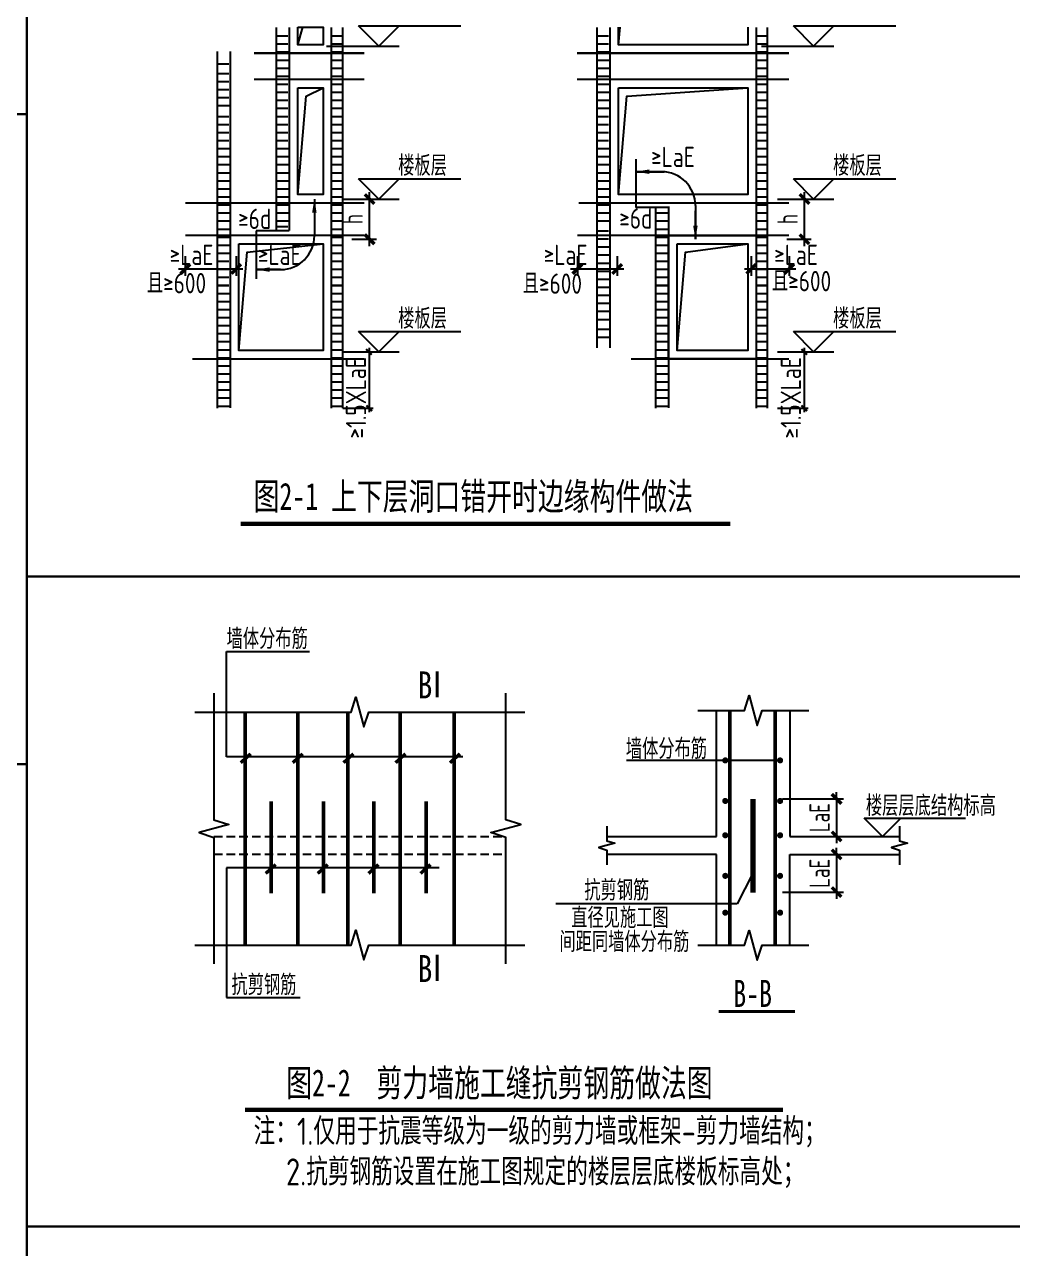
# Model space of a CAD drawing. Extents: x 698102 to 803227, y -138366 to 57555.
# Drawn here: x 715386 to 729981, y -108891 to -90818 of the extents above; entities that cross this region are included whole.
import ezdxf
from ezdxf.enums import TextEntityAlignment as Align

# ---------------------------------------------------------------- set-up
doc = ezdxf.new("R2010")
doc.units = 0
doc.header["$LTSCALE"] = 500
doc.linetypes.add('DASHED', pattern=[0.75, 0.5, -0.25])
doc.layers.get('0').update_dxf_attribs({"linetype": 'CONTINUOUS'})
doc.layers.get('Defpoints').update_dxf_attribs({"color": 1, "linetype": 'CONTINUOUS'})
for name, color, linetype in [('DIM', 83, 'CONTINUOUS'), ('HOLE_PM', 183, 'CONTINUOUS'), ('REINL', 12, 'CONTINUOUS'), ('TAB', 132, 'CONTINUOUS'), ('TEXT', 7, 'CONTINUOUS'), ('THICK', 6, 'CONTINUOUS'), ('WALL_DE', 25, 'CONTINUOUS')]:
    doc.layers.add(name, color=color, linetype=linetype)
doc.styles.add('TSSD_Dimension', font='Tssdeng.shx', dxfattribs={"width": 0.7, "bigfont": 'hztxt.shx'})
doc.styles.add('TSSD_Norm', font='tssdeng.shx', dxfattribs={"width": 0.8, "bigfont": 'hztxt.shx'})
doc.styles.add('黑体', font='simhei.ttf')
doc.dimstyles.new('TSSD_100_100', dxfattribs={"dimtxt": 300, "dimasz": 100, "dimexe": 100, "dimexo": 250, "dimgap": 100, "dimtad": 1, "dimdec": 0, "dimzin": 0, "dimdsep": 46, "dimtxsty": 'TSSD_Dimension', "dimblk": 'ARCHTICK', "dimcen": 0, "dimdle": 100, "dimclrt": 7, "dimadec": 0, "dimazin": 0, "dimtfac": 1, "dimtdec": 0, "dimtix": 1, "dimtmove": 2, "dimatfit": 3, "dimfxl": 800, "dimfxlon": 1, "dimtolj": 1, "dimtzin": 0, "dimarcsym": 0})

# ---------------------------------------------------------------- blocks, each defined once
blk = doc.blocks.new('_ArchTick')
at = {"color": 0, "linetype": 'ByBlock', "const_width": 0.5}
blk.add_lwpolyline([(-0.707, -0.707), (0.707, 0.707)], dxfattribs=at)
blk = doc.blocks.new('*D111')
at = {"layer": 'Defpoints', "color": 0, "transparency": 16777216}
for p in [(726141, -102253), (726690, -102806), (727382, -102806)]:
    blk.add_point(p, dxfattribs=at)
at = {"layer": 'DIM', "color": 0, "lineweight": -2, "transparency": 16777216}
for p, q in [((726582, -102253), (727482, -102253)), ((727382, -102253), (727382, -102153)), ((727382, -102253), (727382, -102806)), ((726940, -102806), (727482, -102806)), ((727382, -102806), (727382, -102906))]:
    blk.add_line(p, q, dxfattribs=at)
at = {"layer": 'DIM', "color": 0, "lineweight": -2, "transparency": 16777216, "xscale": 100, "yscale": 100, "zscale": 100}
for p, rotation in [((727382, -102253), 270), ((727382, -102806), 90)]:
    blk.add_blockref('_ArchTick', p, dxfattribs=dict(at, rotation=rotation))
at = {"layer": 'DIM', "color": 7, "transparency": 16777216, "insert": (727132, -102529), "char_height": 300, "attachment_point": 5, "rotation": 90, "style": 'TSSD_Dimension'}
blk.add_mtext('\\A1;LaE', dxfattribs=at)
blk = doc.blocks.new('*D112')
at = {"layer": 'Defpoints', "color": 0, "transparency": 16777216}
for p in [(726690, -103073), (726141, -103629), (727382, -103629)]:
    blk.add_point(p, dxfattribs=at)
at = {"layer": 'DIM', "color": 0, "lineweight": -2, "transparency": 16777216}
for p, q in [((727382, -103073), (727382, -102973)), ((726940, -103073), (727482, -103073)), ((727382, -103073), (727382, -103629)), ((726582, -103629), (727482, -103629)), ((727382, -103629), (727382, -103729))]:
    blk.add_line(p, q, dxfattribs=at)
at = {"layer": 'DIM', "color": 0, "lineweight": -2, "transparency": 16777216, "xscale": 100, "yscale": 100, "zscale": 100}
for p, rotation in [((727382, -103073), 270), ((727382, -103629), 90)]:
    blk.add_blockref('_ArchTick', p, dxfattribs=dict(at, rotation=rotation))
at = {"layer": 'DIM', "color": 7, "transparency": 16777216, "insert": (727132, -103351), "char_height": 300, "attachment_point": 5, "rotation": 90, "style": 'TSSD_Dimension'}
blk.add_mtext('\\A1;LaE', dxfattribs=at)
blk = doc.blocks.new('*D113')
at = {"layer": 'Defpoints', "color": 0, "transparency": 16777216}
for p in [(726398, -93395), (726908, -93395), (726398, -93989)]:
    blk.add_point(p, dxfattribs=at)
at = {"layer": 'DIM', "color": 0, "lineweight": -2, "transparency": 16777216}
for p, q in [((726648, -93395), (727008, -93395)), ((726908, -94089), (726908, -93295)), ((726648, -93989), (727008, -93989))]:
    blk.add_line(p, q, dxfattribs=at)
at = {"layer": 'DIM', "color": 0, "lineweight": -2, "transparency": 16777216, "xscale": 100, "yscale": 100, "zscale": 100}
for p, rotation in [((726908, -93395), 90), ((726908, -93989), 270)]:
    blk.add_blockref('_ArchTick', p, dxfattribs=dict(at, rotation=rotation))
at = {"layer": 'DIM', "color": 7, "transparency": 16777216, "insert": (726658, -93692), "char_height": 300, "attachment_point": 5, "rotation": 90, "style": 'TSSD_Dimension'}
blk.add_mtext('\\A1;h', dxfattribs=at)
blk = doc.blocks.new('*D114')
at = {"layer": 'Defpoints', "color": 0, "transparency": 16777216}
for p in [(719974, -93395), (720484, -93395), (719974, -93989)]:
    blk.add_point(p, dxfattribs=at)
at = {"layer": 'DIM', "color": 0, "lineweight": -2, "transparency": 16777216}
for p, q in [((720224, -93395), (720584, -93395)), ((720484, -94089), (720484, -93295)), ((720224, -93989), (720584, -93989))]:
    blk.add_line(p, q, dxfattribs=at)
at = {"layer": 'DIM', "color": 0, "lineweight": -2, "transparency": 16777216, "xscale": 100, "yscale": 100, "zscale": 100}
for p, rotation in [((720484, -93395), 90), ((720484, -93989), 270)]:
    blk.add_blockref('_ArchTick', p, dxfattribs=dict(at, rotation=rotation))
at = {"layer": 'DIM', "color": 7, "transparency": 16777216, "insert": (720234, -93692), "char_height": 300, "attachment_point": 5, "rotation": 90, "style": 'TSSD_Dimension'}
blk.add_mtext('\\A1;h', dxfattribs=at)
blk = doc.blocks.new('*D175')
at = {"layer": 'Defpoints', "color": 0, "transparency": 16777216}
for p in [(717762, -93989), (718514, -93989), (718514, -94428)]:
    blk.add_point(p, dxfattribs=at)
at = {"layer": 'DIM', "color": 0, "lineweight": -2, "transparency": 16777216}
for p, q in [((717762, -94239), (717762, -94528)), ((718514, -94239), (718514, -94528)), ((717662, -94428), (718614, -94428))]:
    blk.add_line(p, q, dxfattribs=at)
at = {"layer": 'DIM', "color": 0, "lineweight": -2, "transparency": 16777216, "xscale": 100, "yscale": 100, "zscale": 100, "rotation": 180}
blk.add_blockref('_ArchTick', (717762, -94428), dxfattribs=at)
at = {"layer": 'DIM', "color": 0, "lineweight": -2, "transparency": 16777216, "xscale": 100, "yscale": 100, "zscale": 100}
blk.add_blockref('_ArchTick', (718514, -94428), dxfattribs=at)
blk = doc.blocks.new('*D176')
at = {"layer": 'Defpoints', "color": 0, "transparency": 16777216}
for p in [(723553, -93989), (724140, -93989), (724140, -94428)]:
    blk.add_point(p, dxfattribs=at)
at = {"layer": 'DIM', "color": 0, "lineweight": -2, "transparency": 16777216}
for p, q in [((723553, -94239), (723553, -94528)), ((724140, -94239), (724140, -94528)), ((723453, -94428), (724240, -94428))]:
    blk.add_line(p, q, dxfattribs=at)
at = {"layer": 'DIM', "color": 0, "lineweight": -2, "transparency": 16777216, "xscale": 100, "yscale": 100, "zscale": 100, "rotation": 180}
blk.add_blockref('_ArchTick', (723553, -94428), dxfattribs=at)
at = {"layer": 'DIM', "color": 0, "lineweight": -2, "transparency": 16777216, "xscale": 100, "yscale": 100, "zscale": 100}
blk.add_blockref('_ArchTick', (724140, -94428), dxfattribs=at)
blk = doc.blocks.new('*D177')
at = {"layer": 'Defpoints', "color": 0, "transparency": 16777216}
for p in [(726122, -93989), (726680, -93989), (726680, -94428)]:
    blk.add_point(p, dxfattribs=at)
at = {"layer": 'DIM', "color": 0, "lineweight": -2, "transparency": 16777216}
for p, q in [((726122, -94239), (726122, -94528)), ((726680, -94239), (726680, -94528)), ((726022, -94428), (726780, -94428))]:
    blk.add_line(p, q, dxfattribs=at)
at = {"layer": 'DIM', "color": 0, "lineweight": -2, "transparency": 16777216, "xscale": 100, "yscale": 100, "zscale": 100, "rotation": 180}
blk.add_blockref('_ArchTick', (726122, -94428), dxfattribs=at)
at = {"layer": 'DIM', "color": 0, "lineweight": -2, "transparency": 16777216, "xscale": 100, "yscale": 100, "zscale": 100}
blk.add_blockref('_ArchTick', (726680, -94428), dxfattribs=at)

msp = doc.modelspace()

# ---------------------------------------------------------------- linework, layer by layer
at = {"layer": 'DIM'}
for p, q in [((720619.43, -91137.71), (720319.43, -90837.71)), ((720319.43, -90837.71), (720919.43, -90837.71)), ((720619.43, -91137.71), (720919.43, -90837.71)), ((720919.43, -90837.71), (721833.72, -90837.71)), ((727043.05, -91137.71), (726743.05, -90837.71)), ((726743.05, -90837.71), (727343.05, -90837.71)), ((727043.05, -91137.71), (727343.05, -90837.71)), ((727343.05, -90837.71), (728257.34, -90837.71)), ((719846.86, -91137.71), (720919.43, -91137.71)), ((726270.49, -91137.71), (727343.05, -91137.71)), ((724415.52, -92808.06), (724415.52, -93518.09)), ((724796.61, -92991.81), (724415.52, -92991.81)), ((720619.43, -93394.91), (720319.43, -93094.91)), ((720319.43, -93094.91), (720919.43, -93094.91)), ((720619.43, -93394.91), (720919.43, -93094.91)), ((720919.43, -93094.91), (721833.72, -93094.91)), ((727043.05, -93394.91), (726743.05, -93094.91)), ((726743.05, -93094.91), (727343.05, -93094.91)), ((727043.05, -93394.91), (727343.05, -93094.91)), ((727343.05, -93094.91), (728257.34, -93094.91)), ((719668.58, -93394.91), (719668.58, -93937.32)), ((720085.92, -93394.91), (720919.43, -93394.91)), ((726509.55, -93394.91), (727343.05, -93394.91)), ((725296.61, -93491.81), (725296.61, -93988.91)), ((718806.56, -93863.28), (718806.56, -94573.31)), ((719168.58, -94437.32), (718806.56, -94437.32)), ((720619.43, -95652.11), (720319.43, -95352.11)), ((720319.43, -95352.11), (720919.43, -95352.11)), ((720619.43, -95652.11), (720919.43, -95352.11)), ((720919.43, -95352.11), (721833.72, -95352.11)), ((727043.05, -95652.11), (726743.05, -95352.11)), ((726743.05, -95352.11), (727343.05, -95352.11)), ((727043.05, -95652.11), (727343.05, -95352.11)), ((727343.05, -95352.11), (728257.34, -95352.11)), ((720479.51, -95592.71), (720479.51, -96543.11)), ((726903.13, -95592.71), (726903.13, -96543.11)), ((720085.92, -95652.11), (720919.43, -95652.11)), ((720236, -95652.11), (720687.67, -95652.11)), ((726509.55, -95652.11), (727343.05, -95652.11)), ((726510.86, -95652.11), (726962.53, -95652.11)), ((720087.24, -96483.71), (720538.91, -96483.71)), ((726510.86, -96483.71), (726962.53, -96483.71)), ((718370.84, -101633.39), (718370.84, -100077.28)), ((718370.84, -100077.28), (719595.64, -100077.28)), ((721863.06, -101633.39), (718370.84, -101633.39)), ((726547.64, -101683.81), (724281.22, -101683.81)), ((728059.1, -102805.89), (727789.1, -102535.89)), ((727789.1, -102535.89), (729283.79, -102535.89)), ((728059.1, -102805.89), (728329.1, -102535.89)), ((721512.4, -103268.32), (718370.84, -103268.32)), ((718370.84, -103268.32), (718370.84, -105183.17)), ((726141.29, -103359.98), (725912.17, -103803.7)), ((725912.17, -103803.7), (723235.3, -103803.7)), ((718370.84, -105183.17), (719456.83, -105183.17))]:
    msp.add_line(p, q, dxfattribs=at)
for points in [[(717904.94, -100969.63), (720210.39, -100969.63), (720280.39, -100749.63), (720400.39, -101189.63), (720470.39, -100969.63), (722775.84, -100969.63)], [(718184.94, -100689.63), (718184.94, -102559.74), (718404.94, -102629.74), (717964.94, -102749.74), (718184.94, -102819.74), (718184.94, -104689.85)], [(722495.84, -104689.85), (722495.84, -102819.74), (722275.84, -102749.74), (722715.84, -102629.74), (722495.84, -102559.74), (722495.84, -100689.63)], [(725330.28, -100947.25), (726020.28, -100947.25), (726090.28, -100727.25), (726210.28, -101167.25), (726280.28, -100947.25), (726970.28, -100947.25)], [(723989.64, -102656.04), (723989.64, -102870.11), (724107.38, -102907.57), (723871.9, -102971.79), (723989.64, -103009.25), (723989.64, -103223.32)], [(728310.92, -102656.04), (728310.92, -102870.11), (728428.66, -102907.57), (728193.19, -102971.79), (728310.92, -103009.25), (728310.92, -103223.32)], [(717904.94, -104409.85), (720210.39, -104409.85), (720280.39, -104189.85), (720400.39, -104629.85), (720470.39, -104409.85), (722775.84, -104409.85)], [(725330.28, -104413.68), (726020.28, -104413.68), (726090.28, -104193.68), (726210.28, -104633.68), (726280.28, -104413.68), (726970.28, -104413.68)]]:
    msp.add_lwpolyline(points, dxfattribs=at)
for centre, start, end in [((724796.61, -93491.81), 0, 90), ((719168.58, -93937.32), 270, 0)]:
    msp.add_arc(centre, 500, start, end, dxfattribs=at)
at = {"layer": 'HOLE_PM'}
for points in [[(724160.57, -91116.66), (724182.76, -90859.27)], [(719422.41, -93327.37), (719547.41, -91877.76), (719796.11, -91752.76)], [(724160.57, -93327.37), (724285.57, -91877.76), (726070.97, -91752.76)], [(718551.44, -95631.06), (718676.44, -94181.45), (719796.11, -94056.45)], [(725026.3, -95631.06), (725151.3, -94181.45), (726070.97, -94056.45)]]:
    msp.add_lwpolyline(points, dxfattribs=at)
at = {"layer": 'REINL'}
for points, const_width in [([(719106.1, -93865.18), (719106.11, -90859.27)], 29.7), ([(719297.41, -93863.28), (719297.41, -90859.27)], 29.7), ([(719921.11, -96483.71), (719921.11, -90859.27)], 29.7), ([(720085.92, -96483.71), (720085.92, -90859.27)], 29.7), ([(723844.25, -95594.52), (723844.26, -90859.27)], 29.7), ([(724035.57, -95592.62), (724035.57, -90859.27)], 29.7), ([(726195.97, -96483.71), (726195.97, -90859.27)], 29.7), ([(726360.78, -96483.71), (726360.78, -90859.27)], 29.7), ([(719104.76, -90989.21), (719279.49, -90989.21)], 29.7), ([(719906.66, -90989.21), (720081.39, -90989.21)], 29.7), ([(719906.66, -90989.21), (720081.39, -90989.21)], 29.7), ([(723842.91, -90989.21), (724017.65, -90989.21)], 29.7), ([(726181.52, -90989.21), (726356.25, -90989.21)], 29.7), ([(726181.52, -90989.21), (726356.25, -90989.21)], 29.7), ([(718235.13, -96483.71), (718235.15, -91212.81), (718235.15, -91212.81)], 29.7), ([(718426.44, -96481.82), (718426.44, -91212.55)], 29.7), ([(718777.66, -91241.66), (720405.22, -91241.66)], 29.7), ([(719104.76, -91108.01), (719279.49, -91108.01)], 29.7), ([(719107.48, -91226.81), (719282.22, -91226.81)], 29.7), ([(719906.66, -91108.01), (720081.39, -91108.01)], 29.7), ([(719906.66, -91108.01), (720081.39, -91108.01)], 29.7), ([(719909.38, -91226.81), (720084.12, -91226.81)], 29.7), ([(723546.18, -91241.66), (726680.08, -91241.66)], 29.7), ([(723842.91, -91108.01), (724017.65, -91108.01)], 29.7), ([(723845.64, -91226.81), (724020.37, -91226.81)], 29.7), ([(726181.52, -91108.01), (726356.25, -91108.01)], 29.7), ([(726181.52, -91108.01), (726356.25, -91108.01)], 29.7), ([(726184.24, -91226.81), (726358.98, -91226.81)], 29.7), ([(718233.79, -91399.49), (718408.52, -91399.49)], 29.7), ([(719107.48, -91345.61), (719282.22, -91345.61)], 29.7), ([(719107.48, -91345.61), (719282.22, -91345.61)], 29.7), ([(719909.38, -91345.61), (720084.12, -91345.61)], 29.7), ([(719909.38, -91345.61), (720084.12, -91345.61)], 29.7), ([(723845.64, -91345.61), (724020.37, -91345.61)], 29.7), ([(723845.64, -91345.61), (724020.37, -91345.61)], 29.7), ([(726184.24, -91345.61), (726358.98, -91345.61)], 29.7), ([(726184.24, -91345.61), (726358.98, -91345.61)], 29.7), ([(718233.79, -91543.27), (718408.52, -91543.27)], 29.7), ([(718233.79, -91543.27), (718408.52, -91543.27)], 29.7), ([(718777.66, -91627.76), (720405.22, -91627.76)], 29.7), ([(719107.48, -91464.41), (719282.22, -91464.41)], 29.7), ([(719107.48, -91464.41), (719282.22, -91464.41)], 29.7), ([(719107.48, -91583.21), (719282.22, -91583.21)], 29.7), ([(719909.38, -91464.41), (720084.12, -91464.41)], 29.7), ([(719909.38, -91464.41), (720084.12, -91464.41)], 29.7), ([(719909.38, -91583.21), (720084.12, -91583.21)], 29.7), ([(723546.18, -91627.76), (726680.08, -91627.76)], 29.7), ([(723845.64, -91464.41), (724020.37, -91464.41)], 29.7), ([(723845.64, -91464.41), (724020.37, -91464.41)], 29.7), ([(723845.64, -91583.21), (724020.37, -91583.21)], 29.7), ([(726184.24, -91464.41), (726358.98, -91464.41)], 29.7), ([(726184.24, -91464.41), (726358.98, -91464.41)], 29.7), ([(726184.24, -91583.21), (726358.98, -91583.21)], 29.7), ([(718233.79, -91662.07), (718408.52, -91662.07)], 29.7), ([(718233.79, -91662.07), (718408.52, -91662.07)], 29.7), ([(718233.79, -91780.87), (718408.52, -91780.87)], 29.7), ([(718233.79, -91780.87), (718408.52, -91780.87)], 29.7), ([(719106.12, -91702.01), (719280.85, -91702.01)], 29.7), ([(719106.12, -91820.81), (719280.85, -91820.81)], 29.7), ([(719106.12, -91820.81), (719280.85, -91820.81)], 29.7), ([(719908.02, -91702.01), (720082.75, -91702.01)], 29.7), ([(719908.02, -91820.81), (720082.75, -91820.81)], 29.7), ([(719908.02, -91820.81), (720082.75, -91820.81)], 29.7), ([(723844.28, -91702.01), (724019.01, -91702.01)], 29.7), ([(723844.28, -91820.81), (724019.01, -91820.81)], 29.7), ([(723844.28, -91820.81), (724019.01, -91820.81)], 29.7), ([(726182.88, -91702.01), (726357.61, -91702.01)], 29.7), ([(726182.88, -91820.81), (726357.61, -91820.81)], 29.7), ([(726182.88, -91820.81), (726357.61, -91820.81)], 29.7), ([(718232.43, -91899.67), (718407.16, -91899.67)], 29.7), ([(718233.79, -91899.67), (718408.52, -91899.67)], 29.7), ([(719106.12, -91939.61), (719280.85, -91939.61)], 29.7), ([(719908.02, -91939.61), (720082.75, -91939.61)], 29.7), ([(719908.02, -91939.61), (720082.75, -91939.61)], 29.7), ([(723844.28, -91939.61), (724019.01, -91939.61)], 29.7), ([(726182.88, -91939.61), (726357.61, -91939.61)], 29.7), ([(726182.88, -91939.61), (726357.61, -91939.61)], 29.7), ([(718232.43, -92018.47), (718407.16, -92018.47)], 29.7), ([(718232.43, -92018.47), (718407.16, -92018.47)], 29.7), ([(718233.79, -92177.21), (718408.52, -92177.21)], 29.7), ([(718233.79, -92177.21), (718408.52, -92177.21)], 29.7), ([(718237.88, -92018.47), (718412.61, -92018.47)], 29.7), ([(719104.76, -92058.41), (719279.49, -92058.41)], 29.7), ([(719104.76, -92177.21), (719279.49, -92177.21)], 29.7), ([(719104.76, -92177.21), (719279.49, -92177.21)], 29.7), ([(719106.12, -92058.41), (719280.85, -92058.41)], 29.7), ([(719906.66, -92058.41), (720081.39, -92058.41)], 29.7), ([(719906.66, -92177.21), (720081.39, -92177.21)], 29.7), ([(719906.66, -92177.21), (720081.39, -92177.21)], 29.7), ([(719908.02, -92058.41), (720082.75, -92058.41)], 29.7), ([(723842.91, -92058.41), (724017.65, -92058.41)], 29.7), ([(723842.91, -92177.21), (724017.65, -92177.21)], 29.7), ([(723842.91, -92177.21), (724017.65, -92177.21)], 29.7), ([(723844.28, -92058.41), (724019.01, -92058.41)], 29.7), ([(726181.52, -92058.41), (726356.25, -92058.41)], 29.7), ([(726181.52, -92177.21), (726356.25, -92177.21)], 29.7), ([(726181.52, -92177.21), (726356.25, -92177.21)], 29.7), ([(726182.88, -92058.41), (726357.61, -92058.41)], 29.7), ([(718233.79, -92296.01), (718408.52, -92296.01)], 29.7), ([(718233.79, -92296.01), (718408.52, -92296.01)], 29.7), ([(719104.76, -92296.01), (719279.49, -92296.01)], 29.7), ([(719104.76, -92296.01), (719279.49, -92296.01)], 29.7), ([(719906.66, -92296.01), (720081.39, -92296.01)], 29.7), ([(719906.66, -92296.01), (720081.39, -92296.01)], 29.7), ([(723842.91, -92296.01), (724017.65, -92296.01)], 29.7), ([(723842.91, -92296.01), (724017.65, -92296.01)], 29.7), ([(726181.52, -92296.01), (726356.25, -92296.01)], 29.7), ([(726181.52, -92296.01), (726356.25, -92296.01)], 29.7), ([(718232.43, -92533.61), (718407.16, -92533.61)], 29.7), ([(718233.79, -92414.81), (718408.52, -92414.81)], 29.7), ([(718233.79, -92414.81), (718408.52, -92414.81)], 29.7), ([(718233.79, -92533.61), (718408.52, -92533.61)], 29.7), ([(719103.4, -92533.61), (719278.13, -92533.61)], 29.7), ([(719104.76, -92414.81), (719279.49, -92414.81)], 29.7), ([(719104.76, -92414.81), (719279.49, -92414.81)], 29.7), ([(719104.76, -92533.61), (719279.49, -92533.61)], 29.7), ([(719905.3, -92533.61), (720080.03, -92533.61)], 29.7), ([(719906.66, -92414.81), (720081.39, -92414.81)], 29.7), ([(719906.66, -92414.81), (720081.39, -92414.81)], 29.7), ([(719906.66, -92533.61), (720081.39, -92533.61)], 29.7), ([(723841.55, -92533.61), (724016.28, -92533.61)], 29.7), ([(723842.91, -92414.81), (724017.65, -92414.81)], 29.7), ([(723842.91, -92414.81), (724017.65, -92414.81)], 29.7), ([(723842.91, -92533.61), (724017.65, -92533.61)], 29.7), ([(726180.16, -92533.61), (726354.89, -92533.61)], 29.7), ([(726181.52, -92414.81), (726356.25, -92414.81)], 29.7), ([(726181.52, -92414.81), (726356.25, -92414.81)], 29.7), ([(726181.52, -92533.61), (726356.25, -92533.61)], 29.7), ([(718232.43, -92652.41), (718407.16, -92652.41)], 29.7), ([(718232.43, -92652.41), (718407.16, -92652.41)], 29.7), ([(718237.88, -92652.41), (718412.61, -92652.41)], 29.7), ([(719103.4, -92652.41), (719278.13, -92652.41)], 29.7), ([(719103.4, -92652.41), (719278.13, -92652.41)], 29.7), ([(719108.85, -92652.41), (719283.58, -92652.41)], 29.7), ([(719905.3, -92652.41), (720080.03, -92652.41)], 29.7), ([(719905.3, -92652.41), (720080.03, -92652.41)], 29.7), ([(719910.75, -92652.41), (720085.48, -92652.41)], 29.7), ([(723841.55, -92652.41), (724016.28, -92652.41)], 29.7), ([(723841.55, -92652.41), (724016.28, -92652.41)], 29.7), ([(723847, -92652.41), (724021.73, -92652.41)], 29.7), ([(726180.16, -92652.41), (726354.89, -92652.41)], 29.7), ([(726180.16, -92652.41), (726354.89, -92652.41)], 29.7), ([(726185.61, -92652.41), (726360.34, -92652.41)], 29.7), ([(718236.51, -92890.01), (718411.25, -92890.01)], 29.7), ([(718237.88, -92771.21), (718412.61, -92771.21)], 29.7), ([(718237.88, -92771.21), (718412.61, -92771.21)], 29.7), ([(718237.88, -92890.01), (718412.61, -92890.01)], 29.7), ([(719107.48, -92890.01), (719282.22, -92890.01)], 29.7), ([(719108.85, -92771.21), (719283.58, -92771.21)], 29.7), ([(719108.85, -92771.21), (719283.58, -92771.21)], 29.7), ([(719108.85, -92890.01), (719283.58, -92890.01)], 29.7), ([(719909.38, -92890.01), (720084.12, -92890.01)], 29.7), ([(719910.75, -92771.21), (720085.48, -92771.21)], 29.7), ([(719910.75, -92771.21), (720085.48, -92771.21)], 29.7), ([(719910.75, -92890.01), (720085.48, -92890.01)], 29.7), ([(723845.64, -92890.01), (724020.37, -92890.01)], 29.7), ([(723847, -92771.21), (724021.73, -92771.21)], 29.7), ([(723847, -92771.21), (724021.73, -92771.21)], 29.7), ([(723847, -92890.01), (724021.73, -92890.01)], 29.7), ([(726184.24, -92890.01), (726358.98, -92890.01)], 29.7), ([(726185.61, -92771.21), (726360.34, -92771.21)], 29.7), ([(726185.61, -92771.21), (726360.34, -92771.21)], 29.7), ([(726185.61, -92890.01), (726360.34, -92890.01)], 29.7), ([(718236.51, -93008.81), (718411.25, -93008.81)], 29.7), ([(719107.48, -93008.81), (719282.22, -93008.81)], 29.7), ([(719909.38, -93008.81), (720084.12, -93008.81)], 29.7), ([(719909.38, -93008.81), (720084.12, -93008.81)], 29.7), ([(723845.64, -93008.81), (724020.37, -93008.81)], 29.7), ([(726184.24, -93008.81), (726358.98, -93008.81)], 29.7), ([(726184.24, -93008.81), (726358.98, -93008.81)], 29.7), ([(718236.51, -93127.61), (718411.25, -93127.61)], 29.7), ([(718236.51, -93246.41), (718411.25, -93246.41)], 29.7), ([(718236.51, -93246.41), (718411.25, -93246.41)], 29.7), ([(718236.51, -93246.41), (718411.25, -93246.41)], 29.7), ([(718236.51, -93246.41), (718411.25, -93246.41)], 29.7), ([(718237.88, -93246.41), (718412.61, -93246.41)], 29.7), ([(719107.48, -93127.61), (719282.22, -93127.61)], 29.7), ([(719107.48, -93246.41), (719282.22, -93246.41)], 29.7), ([(719107.48, -93246.41), (719282.22, -93246.41)], 29.7), ([(719107.48, -93246.41), (719282.22, -93246.41)], 29.7), ([(719107.48, -93246.41), (719282.22, -93246.41)], 29.7), ([(719108.85, -93246.41), (719283.58, -93246.41)], 29.7), ([(719909.38, -93127.61), (720084.12, -93127.61)], 29.7), ([(719909.38, -93246.41), (720084.12, -93246.41)], 29.7), ([(719909.38, -93246.41), (720084.12, -93246.41)], 29.7), ([(719909.38, -93246.41), (720084.12, -93246.41)], 29.7), ([(719909.38, -93246.41), (720084.12, -93246.41)], 29.7), ([(719910.75, -93246.41), (720085.48, -93246.41)], 29.7), ([(723845.64, -93127.61), (724020.37, -93127.61)], 29.7), ([(723845.64, -93246.41), (724020.37, -93246.41)], 29.7), ([(723845.64, -93246.41), (724020.37, -93246.41)], 29.7), ([(723845.64, -93246.41), (724020.37, -93246.41)], 29.7), ([(723845.64, -93246.41), (724020.37, -93246.41)], 29.7), ([(723847, -93246.41), (724021.73, -93246.41)], 29.7), ([(726184.24, -93127.61), (726358.98, -93127.61)], 29.7), ([(726184.24, -93246.41), (726358.98, -93246.41)], 29.7), ([(726184.24, -93246.41), (726358.98, -93246.41)], 29.7), ([(726184.24, -93246.41), (726358.98, -93246.41)], 29.7), ([(726184.24, -93246.41), (726358.98, -93246.41)], 29.7), ([(726185.61, -93246.41), (726360.34, -93246.41)], 29.7), ([(718236.51, -93365.21), (718411.25, -93365.21)], 29.7), ([(718236.51, -93365.21), (718411.25, -93365.21)], 29.7), ([(719107.48, -93365.21), (719282.22, -93365.21)], 29.7), ([(719107.48, -93365.21), (719282.22, -93365.21)], 29.7), ([(719909.38, -93365.21), (720084.12, -93365.21)], 29.7), ([(719909.38, -93365.21), (720084.12, -93365.21)], 29.7), ([(723845.64, -93365.21), (724020.37, -93365.21)], 29.7), ([(723845.64, -93365.21), (724020.37, -93365.21)], 29.7), ([(726184.24, -93365.21), (726358.98, -93365.21)], 29.7), ([(726184.24, -93365.21), (726358.98, -93365.21)], 29.7), ([(717761.79, -93452.37), (720405.22, -93452.37)], 29.7), ([(718236.51, -93484.01), (718411.25, -93484.01)], 29.7), ([(718236.51, -93484.01), (718411.25, -93484.01)], 29.7), ([(718236.51, -93602.81), (718411.25, -93602.81)], 29.7), ([(718236.51, -93602.81), (718411.25, -93602.81)], 29.7), ([(719107.48, -93484.01), (719282.22, -93484.01)], 29.7), ([(719107.48, -93484.01), (719282.22, -93484.01)], 29.7), ([(719107.48, -93602.81), (719282.22, -93602.81)], 29.7), ([(719107.48, -93602.81), (719282.22, -93602.81)], 29.7), ([(719909.38, -93484.01), (720084.12, -93484.01)], 29.7), ([(719909.38, -93484.01), (720084.12, -93484.01)], 29.7), ([(719909.38, -93602.81), (720084.12, -93602.81)], 29.7), ([(719909.38, -93602.81), (720084.12, -93602.81)], 29.7), ([(723571.94, -93452.37), (726680.08, -93452.37)], 29.7), ([(723845.64, -93484.01), (724020.37, -93484.01)], 29.7), ([(723845.64, -93484.01), (724020.37, -93484.01)], 29.7), ([(723845.64, -93602.81), (724020.37, -93602.81)], 29.7), ([(723845.64, -93602.81), (724020.37, -93602.81)], 29.7), ([(724901.3, -96481.82), (724901.3, -93518.09), (724415.52, -93518.09)], 29.7), ([(724709.99, -96483.71), (724710.01, -93518.35), (724710.01, -93518.35)], 29.7), ([(724711.37, -93602.81), (724886.11, -93602.81)], 29.7), ([(724711.37, -93602.81), (724886.11, -93602.81)], 29.7), ([(726184.24, -93484.01), (726358.98, -93484.01)], 29.7), ([(726184.24, -93484.01), (726358.98, -93484.01)], 29.7), ([(726184.24, -93602.81), (726358.98, -93602.81)], 29.7), ([(726184.24, -93602.81), (726358.98, -93602.81)], 29.7), ([(718236.51, -93721.61), (718411.25, -93721.61)], 29.7), ([(719106.12, -93803.15), (719280.85, -93803.15)], 29.7), ([(719107.48, -93721.61), (719282.22, -93721.61)], 29.7), ([(719909.38, -93721.61), (720084.12, -93721.61)], 29.7), ([(723845.64, -93721.61), (724020.37, -93721.61)], 29.7), ([(724711.37, -93721.61), (724886.11, -93721.61)], 29.7), ([(726184.24, -93721.61), (726358.98, -93721.61)], 29.7), ([(717761.79, -93931.45), (720405.22, -93931.45)], 29.7), ([(718235.15, -93840.41), (718409.88, -93840.41)], 29.7), ([(718235.15, -93959.21), (718409.88, -93959.21)], 29.7), ([(718235.15, -93959.21), (718409.88, -93959.21)], 29.7), ([(719297.41, -93863.28), (719273.65, -93863.28), (718806.56, -93863.28)], 29.7), ([(719908.02, -93840.41), (720082.75, -93840.41)], 29.7), ([(719908.02, -93959.21), (720082.75, -93959.21)], 29.7), ([(719908.02, -93959.21), (720082.75, -93959.21)], 29.7), ([(723553.17, -93931.45), (726680.08, -93931.45)], 29.7), ([(723841.55, -93986.31), (724016.28, -93986.31)], 29.7), ([(723842.91, -93867.51), (724017.65, -93867.51)], 29.7), ([(723842.91, -93867.51), (724017.65, -93867.51)], 29.7), ([(723842.91, -93986.31), (724017.65, -93986.31)], 29.7), ([(724710.01, -93840.41), (724884.75, -93840.41)], 29.7), ([(724710.01, -93959.21), (724884.75, -93959.21)], 29.7), ([(724710.01, -93959.21), (724884.75, -93959.21)], 29.7), ([(726182.88, -93840.41), (726357.61, -93840.41)], 29.7), ([(726182.88, -93959.21), (726357.61, -93959.21)], 29.7), ([(726182.88, -93959.21), (726357.61, -93959.21)], 29.7), ([(718235.15, -94078.01), (718409.88, -94078.01)], 29.7), ([(719908.02, -94078.01), (720082.75, -94078.01)], 29.7), ([(719908.02, -94078.01), (720082.75, -94078.01)], 29.7), ([(723841.55, -94105.11), (724016.28, -94105.11)], 29.7), ([(723841.55, -94105.11), (724016.28, -94105.11)], 29.7), ([(723847, -94105.11), (724021.73, -94105.11)], 29.7), ([(724710.01, -94078.01), (724884.75, -94078.01)], 29.7), ([(726182.88, -94078.01), (726357.61, -94078.01)], 29.7), ([(726182.88, -94078.01), (726357.61, -94078.01)], 29.7), ([(718233.79, -94196.81), (718408.52, -94196.81)], 29.7), ([(718233.79, -94315.61), (718408.52, -94315.61)], 29.7), ([(718233.79, -94315.61), (718408.52, -94315.61)], 29.7), ([(718235.15, -94196.81), (718409.88, -94196.81)], 29.7), ([(719906.66, -94196.81), (720081.39, -94196.81)], 29.7), ([(719906.66, -94315.61), (720081.39, -94315.61)], 29.7), ([(719906.66, -94315.61), (720081.39, -94315.61)], 29.7), ([(719908.02, -94196.81), (720082.75, -94196.81)], 29.7), ([(723845.64, -94342.71), (724020.37, -94342.71)], 29.7), ([(723847, -94223.91), (724021.73, -94223.91)], 29.7), ([(723847, -94223.91), (724021.73, -94223.91)], 29.7), ([(723847, -94342.71), (724021.73, -94342.71)], 29.7), ([(724708.65, -94196.81), (724883.38, -94196.81)], 29.7), ([(724708.65, -94315.61), (724883.38, -94315.61)], 29.7), ([(724708.65, -94315.61), (724883.38, -94315.61)], 29.7), ([(724710.01, -94196.81), (724884.75, -94196.81)], 29.7), ([(726181.52, -94196.81), (726356.25, -94196.81)], 29.7), ([(726181.52, -94315.61), (726356.25, -94315.61)], 29.7), ([(726181.52, -94315.61), (726356.25, -94315.61)], 29.7), ([(726182.88, -94196.81), (726357.61, -94196.81)], 29.7), ([(718233.79, -94434.41), (718408.52, -94434.41)], 29.7), ([(718233.79, -94434.41), (718408.52, -94434.41)], 29.7), ([(719906.66, -94434.41), (720081.39, -94434.41)], 29.7), ([(719906.66, -94434.41), (720081.39, -94434.41)], 29.7), ([(723845.64, -94461.51), (724020.37, -94461.51)], 29.7), ([(724708.65, -94434.41), (724883.38, -94434.41)], 29.7), ([(724708.65, -94434.41), (724883.38, -94434.41)], 29.7), ([(726181.52, -94434.41), (726356.25, -94434.41)], 29.7), ([(726181.52, -94434.41), (726356.25, -94434.41)], 29.7), ([(718232.43, -94672.01), (718407.16, -94672.01)], 29.7), ([(718233.79, -94553.21), (718408.52, -94553.21)], 29.7), ([(718233.79, -94553.21), (718408.52, -94553.21)], 29.7), ([(718233.79, -94672.01), (718408.52, -94672.01)], 29.7), ([(719905.3, -94672.01), (720080.03, -94672.01)], 29.7), ([(719906.66, -94553.21), (720081.39, -94553.21)], 29.7), ([(719906.66, -94553.21), (720081.39, -94553.21)], 29.7), ([(719906.66, -94672.01), (720081.39, -94672.01)], 29.7), ([(723845.64, -94580.31), (724020.37, -94580.31)], 29.7), ([(723845.64, -94699.11), (724020.37, -94699.11)], 29.7), ([(723845.64, -94699.11), (724020.37, -94699.11)], 29.7), ([(723845.64, -94699.11), (724020.37, -94699.11)], 29.7), ([(723845.64, -94699.11), (724020.37, -94699.11)], 29.7), ([(723847, -94699.11), (724021.73, -94699.11)], 29.7), ([(724707.29, -94672.01), (724882.02, -94672.01)], 29.7), ([(724708.65, -94553.21), (724883.38, -94553.21)], 29.7), ([(724708.65, -94553.21), (724883.38, -94553.21)], 29.7), ([(724708.65, -94672.01), (724883.38, -94672.01)], 29.7), ([(726180.16, -94672.01), (726354.89, -94672.01)], 29.7), ([(726181.52, -94553.21), (726356.25, -94553.21)], 29.7), ([(726181.52, -94553.21), (726356.25, -94553.21)], 29.7), ([(726181.52, -94672.01), (726356.25, -94672.01)], 29.7), ([(718232.43, -94790.81), (718407.16, -94790.81)], 29.7), ([(718232.43, -94790.81), (718407.16, -94790.81)], 29.7), ([(718237.88, -94790.81), (718412.61, -94790.81)], 29.7), ([(719905.3, -94790.81), (720080.03, -94790.81)], 29.7), ([(719905.3, -94790.81), (720080.03, -94790.81)], 29.7), ([(719910.75, -94790.81), (720085.48, -94790.81)], 29.7), ([(723845.64, -94817.91), (724020.37, -94817.91)], 29.7), ([(723845.64, -94817.91), (724020.37, -94817.91)], 29.7), ([(724707.29, -94790.81), (724882.02, -94790.81)], 29.7), ([(724707.29, -94790.81), (724882.02, -94790.81)], 29.7), ([(724712.74, -94790.81), (724887.47, -94790.81)], 29.7), ([(726180.16, -94790.81), (726354.89, -94790.81)], 29.7), ([(726180.16, -94790.81), (726354.89, -94790.81)], 29.7), ([(726185.61, -94790.81), (726360.34, -94790.81)], 29.7), ([(718236.51, -95028.41), (718411.25, -95028.41)], 29.7), ([(718237.88, -94909.61), (718412.61, -94909.61)], 29.7), ([(718237.88, -94909.61), (718412.61, -94909.61)], 29.7), ([(718237.88, -95028.41), (718412.61, -95028.41)], 29.7), ([(718237.88, -95028.41), (718412.61, -95028.41)], 29.7), ([(719909.38, -95028.41), (720084.12, -95028.41)], 29.7), ([(719910.75, -94909.61), (720085.48, -94909.61)], 29.7), ([(719910.75, -94909.61), (720085.48, -94909.61)], 29.7), ([(719910.75, -95028.41), (720085.48, -95028.41)], 29.7), ([(723845.64, -94936.71), (724020.37, -94936.71)], 29.7), ([(723845.64, -94936.71), (724020.37, -94936.71)], 29.7), ([(723845.64, -95055.51), (724020.37, -95055.51)], 29.7), ([(723845.64, -95055.51), (724020.37, -95055.51)], 29.7), ([(724711.37, -95028.41), (724886.11, -95028.41)], 29.7), ([(724712.74, -94909.61), (724887.47, -94909.61)], 29.7), ([(724712.74, -94909.61), (724887.47, -94909.61)], 29.7), ([(724712.74, -95028.41), (724887.47, -95028.41)], 29.7), ([(724712.74, -95028.41), (724887.47, -95028.41)], 29.7), ([(726184.24, -95028.41), (726358.98, -95028.41)], 29.7), ([(726185.61, -94909.61), (726360.34, -94909.61)], 29.7), ([(726185.61, -94909.61), (726360.34, -94909.61)], 29.7), ([(726185.61, -95028.41), (726360.34, -95028.41)], 29.7), ([(718237.88, -95147.21), (718412.61, -95147.21)], 29.7), ([(719909.38, -95147.21), (720084.12, -95147.21)], 29.7), ([(719909.38, -95147.21), (720084.12, -95147.21)], 29.7), ([(723845.64, -95174.31), (724020.37, -95174.31)], 29.7), ([(724712.74, -95147.21), (724887.47, -95147.21)], 29.7), ([(726184.24, -95147.21), (726358.98, -95147.21)], 29.7), ([(726184.24, -95147.21), (726358.98, -95147.21)], 29.7), ([(718236.51, -95384.81), (718411.25, -95384.81)], 29.7), ([(718237.88, -95266.01), (718412.61, -95266.01)], 29.7), ([(718237.88, -95384.81), (718412.61, -95384.81)], 29.7), ([(719905.3, -95266.01), (720080.03, -95266.01)], 29.7), ([(719905.3, -95384.81), (720080.03, -95384.81)], 29.7), ([(719905.3, -95384.81), (720080.03, -95384.81)], 29.7), ([(719906.66, -95266.01), (720081.39, -95266.01)], 29.7), ([(719909.38, -95266.01), (720084.12, -95266.01)], 29.7), ([(719909.38, -95266.01), (720084.12, -95266.01)], 29.7), ([(719910.75, -95384.81), (720085.48, -95384.81)], 29.7), ([(723845.64, -95320.36), (724020.37, -95320.36)], 29.7), ([(723845.64, -95320.36), (724020.37, -95320.36)], 29.7), ([(724711.37, -95384.81), (724886.11, -95384.81)], 29.7), ([(724712.74, -95266.01), (724887.47, -95266.01)], 29.7), ([(724712.74, -95384.81), (724887.47, -95384.81)], 29.7), ([(726180.16, -95266.01), (726354.89, -95266.01)], 29.7), ([(726180.16, -95384.81), (726354.89, -95384.81)], 29.7), ([(726180.16, -95384.81), (726354.89, -95384.81)], 29.7), ([(726181.52, -95266.01), (726356.25, -95266.01)], 29.7), ([(726184.24, -95266.01), (726358.98, -95266.01)], 29.7), ([(726184.24, -95266.01), (726358.98, -95266.01)], 29.7), ([(726185.61, -95384.81), (726360.34, -95384.81)], 29.7), ([(718236.51, -95503.61), (718411.25, -95503.61)], 29.7), ([(718236.51, -95503.61), (718411.25, -95503.61)], 29.7), ([(719910.75, -95503.61), (720085.48, -95503.61)], 29.7), ([(719910.75, -95503.61), (720085.48, -95503.61)], 29.7), ([(723845.64, -95439.16), (724020.37, -95439.16)], 29.7), ([(724711.37, -95503.61), (724886.11, -95503.61)], 29.7), ([(724711.37, -95503.61), (724886.11, -95503.61)], 29.7), ([(726185.61, -95503.61), (726360.34, -95503.61)], 29.7), ([(726185.61, -95503.61), (726360.34, -95503.61)], 29.7), ([(717868.09, -95756.06), (720405.22, -95756.06)], 29.7), ([(718236.51, -95622.41), (718411.25, -95622.41)], 29.7), ([(718236.51, -95622.41), (718411.25, -95622.41)], 29.7), ([(718236.51, -95741.21), (718411.25, -95741.21)], 29.7), ([(718236.51, -95741.21), (718411.25, -95741.21)], 29.7), ([(719909.38, -95622.41), (720084.12, -95622.41)], 29.7), ([(719909.38, -95741.21), (720084.12, -95741.21)], 29.7), ([(719909.38, -95741.21), (720084.12, -95741.21)], 29.7), ([(719910.75, -95622.41), (720085.48, -95622.41)], 29.7), ([(724342.95, -95756.06), (726680.08, -95756.06)], 29.7), ([(724711.37, -95622.41), (724886.11, -95622.41)], 29.7), ([(724711.37, -95622.41), (724886.11, -95622.41)], 29.7), ([(724711.37, -95741.21), (724886.11, -95741.21)], 29.7), ([(724711.37, -95741.21), (724886.11, -95741.21)], 29.7), ([(726184.24, -95622.41), (726358.98, -95622.41)], 29.7), ([(726184.24, -95741.21), (726358.98, -95741.21)], 29.7), ([(726184.24, -95741.21), (726358.98, -95741.21)], 29.7), ([(726185.61, -95622.41), (726360.34, -95622.41)], 29.7), ([(718235.15, -95860.01), (718409.88, -95860.01)], 29.7), ([(718235.15, -95978.81), (718409.88, -95978.81)], 29.7), ([(718235.15, -95978.81), (718409.88, -95978.81)], 29.7), ([(718236.51, -95860.01), (718411.25, -95860.01)], 29.7), ([(718240.6, -95978.81), (718415.33, -95978.81)], 29.7), ([(719909.38, -95860.01), (720084.12, -95860.01)], 29.7), ([(719909.38, -95860.01), (720084.12, -95860.01)], 29.7), ([(719910.3, -95977.85), (720085.03, -95977.85)], 29.7), ([(724710.01, -95860.01), (724884.75, -95860.01)], 29.7), ([(724710.01, -95978.81), (724884.75, -95978.81)], 29.7), ([(724710.01, -95978.81), (724884.75, -95978.81)], 29.7), ([(724711.37, -95860.01), (724886.11, -95860.01)], 29.7), ([(724715.46, -95978.81), (724890.19, -95978.81)], 29.7), ([(726184.24, -95860.01), (726358.98, -95860.01)], 29.7), ([(726184.24, -95860.01), (726358.98, -95860.01)], 29.7), ([(726185.16, -95977.85), (726359.89, -95977.85)], 29.7), ([(718235.15, -96097.61), (718409.88, -96097.61)], 29.7), ([(718236.51, -96097.61), (718411.25, -96097.61)], 29.7), ([(718240.6, -96097.61), (718415.33, -96097.61)], 29.7), ([(718240.6, -96097.61), (718415.33, -96097.61)], 29.7), ([(719910.75, -96097.61), (720085.48, -96097.61)], 29.7), ([(724710.01, -96097.61), (724884.75, -96097.61)], 29.7), ([(724711.37, -96097.61), (724886.11, -96097.61)], 29.7), ([(724715.46, -96097.61), (724890.19, -96097.61)], 29.7), ([(724715.46, -96097.61), (724890.19, -96097.61)], 29.7), ([(726185.61, -96097.61), (726360.34, -96097.61)], 29.7), ([(718235.15, -96216.41), (718409.88, -96216.41)], 29.7), ([(718235.15, -96216.41), (718409.88, -96216.41)], 29.7), ([(718239.24, -96216.41), (718413.97, -96216.41)], 29.7), ([(718240.6, -96216.41), (718415.33, -96216.41)], 29.7), ([(718240.6, -96216.41), (718415.33, -96216.41)], 29.7), ([(718240.6, -96335.21), (718415.33, -96335.21)], 29.7), ([(718240.6, -96335.21), (718415.33, -96335.21)], 29.7), ([(719909.38, -96216.41), (720084.12, -96216.41)], 29.7), ([(719909.38, -96335.21), (720084.12, -96335.21)], 29.7), ([(719910.75, -96216.41), (720085.48, -96216.41)], 29.7), ([(724710.01, -96216.41), (724884.75, -96216.41)], 29.7), ([(724710.01, -96216.41), (724884.75, -96216.41)], 29.7), ([(724714.1, -96216.41), (724888.83, -96216.41)], 29.7), ([(724715.46, -96216.41), (724890.19, -96216.41)], 29.7), ([(724715.46, -96216.41), (724890.19, -96216.41)], 29.7), ([(724715.46, -96335.21), (724890.19, -96335.21)], 29.7), ([(724715.46, -96335.21), (724890.19, -96335.21)], 29.7), ([(726184.24, -96216.41), (726358.98, -96216.41)], 29.7), ([(726184.24, -96335.21), (726358.98, -96335.21)], 29.7), ([(726185.61, -96216.41), (726360.34, -96216.41)], 29.7), ([(718239.24, -96454.01), (718413.97, -96454.01)], 29.7), ([(718240.6, -96454.01), (718415.33, -96454.01)], 29.7), ([(719909.38, -96454.01), (720084.12, -96454.01)], 29.7), ([(724714.1, -96454.01), (724888.83, -96454.01)], 29.7), ([(724715.46, -96454.01), (724890.19, -96454.01)], 29.7), ([(726184.24, -96454.01), (726358.98, -96454.01)], 29.7), ([(718647.09, -104408.46), (718647.09, -100969.63)], 54), ([(719421.75, -104408.46), (719421.75, -100969.63)], 54), ([(720163.21, -104408.46), (720163.21, -100969.63)], 54), ([(720937.86, -104408.46), (720937.86, -100969.63)], 54), ([(721734.65, -104408.46), (721734.65, -100969.63)], 54), ([(725803.8, -104413.68), (725803.8, -100947.25), (725803.8, -100947.25)], 54), ([(726476.3, -100947.25), (726476.3, -104413.68)], 54), ([(718727.22, -101586.75), (718580.38, -101717.92)], 50), ([(719495.67, -101586.75), (719348.82, -101717.92)], 50), ([(720245.5, -101586.75), (720098.66, -101717.92)], 50), ([(721014.08, -101586.75), (720867.24, -101717.92)], 50), ([(721818.25, -101586.75), (721671.41, -101717.92)], 50), ([(719028.75, -103647.8), (719028.75, -102288.02)], 54), ([(719803.41, -103647.8), (719803.41, -102288.02)], 54), ([(720544.86, -103647.8), (720544.86, -102288.02)], 54), ([(721319.52, -103647.8), (721319.52, -102288.02)], 54), ([(726147.64, -102252.96), (726147.64, -103635.04)], 80), ([(719096.51, -103221.68), (718949.67, -103352.85)], 50), ([(719864.95, -103221.68), (719718.11, -103352.85)], 50), ([(720614.79, -103221.68), (720467.94, -103352.85)], 50), ([(721383.37, -103221.68), (721236.52, -103352.85)], 50)]:
    msp.add_lwpolyline(points, dxfattribs=dict(at, const_width=const_width))
at = {"layer": 'REINL', "const_width": 45}
for points in [[(725760.24, -101683.81, -1), (725715.24, -101683.81, -1)], [(726570.14, -101683.81, -1), (726525.14, -101683.81, -1)], [(725760.24, -102282.79, -1), (725715.24, -102282.79, -1)], [(726570.14, -102282.79, -1), (726525.14, -102282.79, -1)], [(725760.24, -102789.63, -1), (725715.24, -102789.63, -1)], [(726570.14, -102789.63, -1), (726525.14, -102789.63, -1)], [(725760.24, -103388.61, -1), (725715.24, -103388.61, -1)], [(726570.14, -103388.61, -1), (726525.14, -103388.61, -1)], [(725760.24, -103932.11, -1), (725715.24, -103932.11, -1)], [(726570.14, -103932.11, -1), (726525.14, -103932.11, -1)]]:
    msp.add_lwpolyline(points, format="xyb", close=True, dxfattribs=at)
at = {"layer": 'TAB'}
for points in [[(700601.92, -92139.91), (715421.92, -92139.91), (715421.92, -79966.22), (700601.92, -79966.22)], [(715421.92, -98966.22), (730241.92, -98966.22), (730241.92, -89366.22), (715421.92, -89366.22)], [(700601.92, -101739.91), (715421.92, -101739.91), (715421.92, -92139.91), (700601.92, -92139.91)], [(715421.92, -108566.22), (730241.92, -108566.22), (730241.92, -98966.22), (715421.92, -98966.22)], [(700601.92, -111339.91), (715421.92, -111339.91), (715421.92, -101739.91), (700601.92, -101739.91)], [(715421.92, -118166.22), (730241.92, -118166.22), (730241.92, -108566.22), (715421.92, -108566.22)]]:
    msp.add_lwpolyline(points, close=True, dxfattribs=at)
at = {"layer": 'THICK', "color": 161}
for points, const_width in [([(718578.98, -98192.39), (725810.37, -98192.39)], 63), ([(721483.68, -100366.47), (721483.68, -100752.72)], 45), ([(721483.68, -104554.48), (721483.68, -104940.73)], 45), ([(725642.15, -105389.97), (726769.78, -105389.97)], 45), ([(718644.34, -106843.29), (726591.17, -106843.29)], 63)]:
    msp.add_lwpolyline(points, dxfattribs=dict(at, const_width=const_width))
at = {"layer": 'WALL_DE'}
for p, q in [((719422.41, -91116.66), (719495.94, -90859.27)), ((725610.28, -102805.89), (725610.28, -100947.25)), ((726690.28, -100947.25), (726690.28, -102805.89)), ((723989.64, -102805.89), (725610.28, -102805.89)), ((726690.28, -102805.89), (728310.92, -102805.89)), ((725610.28, -103073.47), (723989.64, -103073.47)), ((725610.28, -104413.68), (725610.28, -103073.47)), ((726690.28, -104413.68), (726690.28, -103073.47)), ((726690.28, -103073.47), (728310.92, -103073.47))]:
    msp.add_line(p, q, dxfattribs=at)
at = {"layer": 'WALL_DE', "linetype": 'DASHED', "ltscale": 0.5}
for p, q in [((718184.94, -102805.89), (722489.56, -102805.89)), ((718184.94, -103070.05), (722495.84, -103070.05))]:
    msp.add_line(p, q, dxfattribs=at)
at = {"layer": 'WALL_DE'}
for points in [[(719422.41, -90859.27), (719796.11, -90859.27), (719796.11, -91116.66), (719422.41, -91116.66)], [(719422.41, -91752.76), (719796.11, -91752.76), (719796.11, -93327.37), (719422.41, -93327.37)], [(724160.57, -91752.76), (726070.97, -91752.76), (726070.97, -93327.37), (724160.57, -93327.37)], [(724901.3, -93931.45), (726195.97, -93931.45), (726195.97, -95756.06), (724901.3, -95756.06)], [(718551.44, -94056.45), (719796.11, -94056.45), (719796.11, -95631.06), (718551.44, -95631.06)], [(725026.3, -94056.45), (726070.97, -94056.45), (726070.97, -95631.06), (725026.3, -95631.06)]]:
    msp.add_lwpolyline(points, close=True, dxfattribs=at)
msp.add_lwpolyline([(726070.97, -90859.27), (726070.97, -91116.66), (724160.57, -91116.66), (724160.57, -90859.27)], dxfattribs=at)

# ---------------------------------------------------------------- block references
at = {"layer": 'DIM', "xscale": 59.39999999990687, "yscale": 59.39999999990687, "zscale": 59.39999999990687}
for p, rotation in [((720474.72, -95652.11), 90), ((726903.13, -95652.11), 90), ((720479.51, -96483.71), 270), ((726903.13, -96483.71), 270)]:
    msp.add_blockref('_ArchTick', p, dxfattribs=dict(at, rotation=rotation))

# ---------------------------------------------------------------- texts
at = {"layer": 'TEXT', "ltscale": 99, "style": 'TSSD_Norm', "width": 0.8}
for s, p in [('≥LaE', (724641.95, -92924.07)), ('楼板层', (720906.29, -93052.58)), ('楼板层', (727329.91, -93052.58)), ('≥6d', (718542.28, -93838.18)), ('≥6d', (724171.43, -93832.47)), ('≥LaE', (717530.71, -94369.58)), ('≥LaE', (718834.37, -94369.58)), ('≥LaE', (723056.75, -94369.58)), ('≥LaE', (726460.28, -94369.58)), ('楼板层', (720906.29, -95309.78)), ('楼板层', (727329.91, -95309.78)), ('墙体分布筋', (718371.46, -100039.57)), ('墙体分布筋', (724268.87, -101663.17)), ('楼层层底结构标高', (727814.55, -102503.68)), ('抗剪钢筋', (723655.03, -103752.51)), ('直径见施工图', (723462.19, -104157.8)), ('间距同墙体分布筋', (723288.13, -104513.19)), ('抗剪钢筋', (718443.46, -105148.34))]:
    msp.add_text(s, height=300, dxfattribs=at).set_placement(p)
at = {"layer": 'TEXT', "style": 'TSSD_Norm', "width": 0.8}
for s, height, p in [('且≥600', 300, (717194.41, -94787.51)), ('且≥600', 300, (722746.01, -94794.46)), ('且≥600', 300, (726427.04, -94757.59)), ('注：1.仅用于抗震等级为一级的\x90剪力墙或框架-剪力墙结构；', 400, (718771.47, -107360.31)), ('2.抗剪钢筋设置在施工图规定的楼层层底楼板标高处；\x90', 400, (719249.34, -107960.31))]:
    msp.add_text(s, height=height, dxfattribs=at).set_placement(p)
at = {"layer": 'TEXT', "ltscale": 99, "style": 'TSSD_Norm', "width": 0.8}
for p in [(720433.02, -96931.07), (726856.64, -96931.07)]:
    msp.add_text('≥1.5XL\x8eaE', height=300, rotation=90, dxfattribs=at).set_placement(p)
at = {"layer": 'THICK', "color": 161, "style": '黑体', "width": 0.7}
for s, p in [('图2-1 上下层洞口错开时边缘构件做法', (718770.57, -97984.62)), ('B-B', (725856.44, -105324.62)), ('图2-2  剪力墙施工缝抗剪钢筋做法图', (719251.69, -106645.46))]:
    msp.add_text(s, height=400, dxfattribs=at).set_placement(p)
at = {"layer": 'THICK', "color": 161, "style": '黑体', "width": 0.8}
for p in [(721302.31, -100569.82), (721302.31, -104757.83)]:
    msp.add_text('B', height=400, dxfattribs=at).set_placement(p, align=Align.MIDDLE)

# ---------------------------------------------------------------- dimensions: what is measured, and where the dimension line sits
at = {"layer": 'DIM'}
for base, p1, p2, text, picture, middle in [((720484.4, -93394.91), (719973.93, -93988.91), (719973.93, -93394.91), 'h', '*D114', (720234.4, -93691.91)), ((726908.02, -93394.91), (726397.55, -93988.91), (726397.55, -93394.91), 'h', '*D113', (726658.02, -93691.91)), ((727381.86, -102805.89), (726141.29, -102252.96), (726690.28, -102805.89), 'LaE', '*D111', (727131.86, -102529.42)), ((727381.86, -103629.15), (726690.28, -103073.47), (726141.29, -103629.15), 'LaE', '*D112', (727131.86, -103351.31))]:
    dim = msp.add_linear_dim(base=base, p1=p1, p2=p2, angle=90, text=text, dimstyle='TSSD_100_100', dxfattribs=at)
    dim.commit()
    dim.dimension.update_dxf_attribs({"geometry": picture, "text_midpoint": middle})
for base, p1, p2, picture, middle in [((718514.11, -94427.75), (717761.79, -93988.91), (718514.11, -93988.91), '*D175', (718137.95, -94427.75)), ((724140.18, -94427.75), (723553.17, -93988.91), (724140.18, -93988.91), '*D176', (723846.67, -94427.75)), ((726680.08, -94427.75), (726121.72, -93988.91), (726680.08, -93988.91), '*D177', (726400.9, -94427.75))]:
    dim = msp.add_linear_dim(base=base, p1=p1, p2=p2, text=' ', dimstyle='TSSD_100_100', dxfattribs=at)
    dim.commit()
    dim.dimension.update_dxf_attribs({"geometry": picture, "text_midpoint": middle})

# ---------------------------------------------------------------- leaders
for points in [[(724415.52, -92991.81), (724835.52, -92991.81)], [(719668.58, -93394.91), (719668.58, -93814.91)], [(725296.61, -93988.91), (725296.61, -93568.91)], [(718806.56, -94437.32), (719226.56, -94437.32)]]:
    msp.add_leader(points, dimstyle='TSSD_100_100', override={"dimasz": 200}, dxfattribs=at)

doc.saveas('drawing.dxf')
